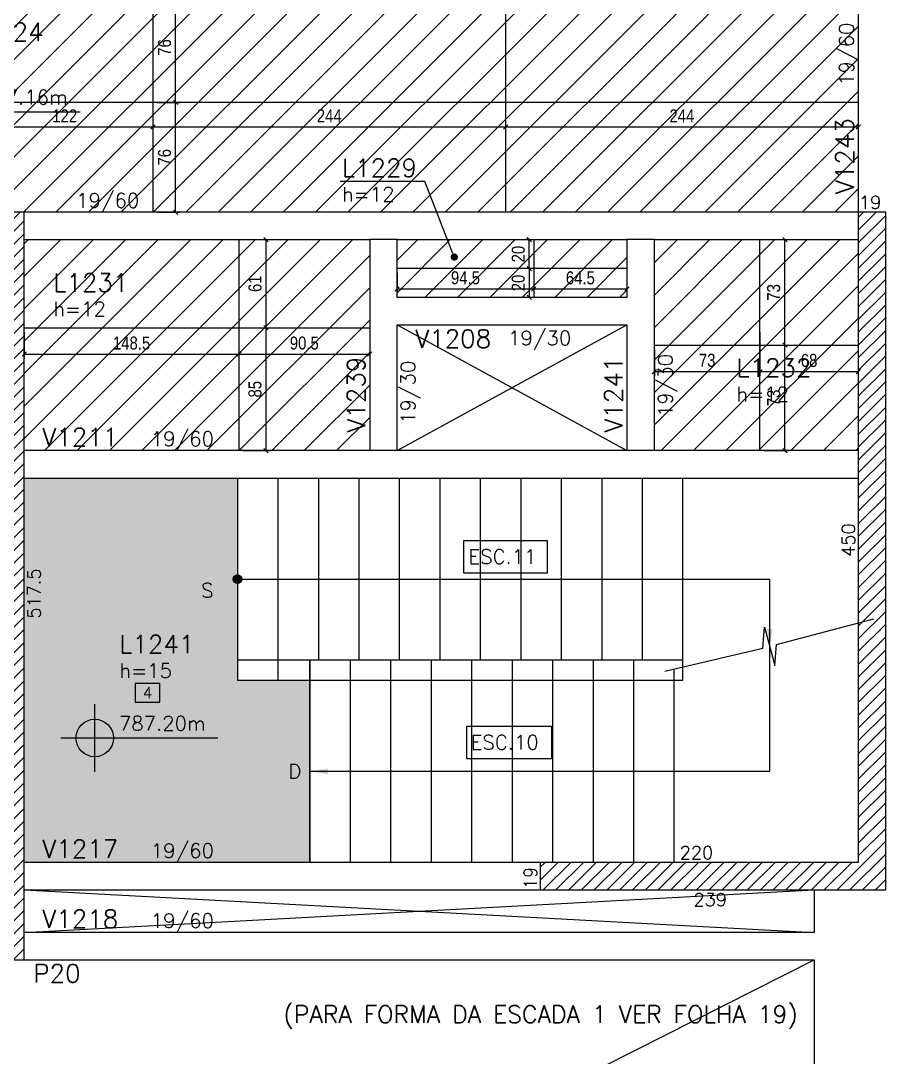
# Model space of a CAD drawing. Extents: x 1860 to 8661, y -614 to 3008.
# Drawn here: x 3990 to 4585, y 425 to 1142 of the extents above; entities that cross this region are included whole.
import ezdxf
from ezdxf import colors
from ezdxf.entities.mleader import LeaderData, LeaderLine
from ezdxf.enums import TextEntityAlignment as Align
from ezdxf.math import Vec2, Vec3

# ---------------------------------------------------------------- set-up
doc = ezdxf.new("R2010")
doc.units = 0
for name, color, linetype in [('242', 12, 'Continuous'), ('COTA', 241, 'Continuous'), ('F-AUX', 2, 'Continuous'), ('F-AUX-RED', 1, 'Continuous'), ('F-COTAS-FUROS', 50, 'Continuous'), ('F-ESCADAS', 2, 'Continuous'), ('F-LAJES-DIM', 2, 'Continuous'), ('F-LAJES-NOME', 4, 'Continuous'), ('F-NÍVEL-PLANTA', 2, 'Continuous'), ('F-PILARES-DIM', 172, 'Continuous'), ('F-PILARES-HACH', 174, 'Continuous'), ('F-PILARES-NOME', 170, 'Continuous'), ('F-PILARES-S', 170, 'Continuous'), ('F-TEXTO', 6, 'Continuous'), ('F-TEXTO ESCADA', 2, 'Continuous'), ('F-TEXTO-YELLOW', 2, 'Continuous'), ('F-VIGAS', 3, 'Continuous'), ('F-VIGAS-DIM', 2, 'Continuous'), ('F-VIGAS-NOME', 4, 'Continuous'), ('F-VÃO', 1, 'Continuous'), ('Painéis', 200, 'Continuous')]:
    doc.layers.add(name, color=color, linetype=linetype)
doc.layers.add('F-DESNIVEL-3', color=7, linetype='Continuous', true_color=0xd5c7ff)
doc.layers.add('Hachura', color=251, linetype='Continuous', lineweight=9)
doc.styles.add('5385-ARQ-PB-BAS-PLA-TER-TORRE-A-106-TXT$0$R60-75', font='romans.shx', dxfattribs={"height": 0.1125})
doc.styles.add('COTA TECNICA-50', font='techl___.ttf', dxfattribs={"height": 9})
doc.styles.add('CP-TEXTO', font='romans.shx')
doc.styles.add('MCP', font='romans.shx')
doc.styles.add('ROMANS', font='romans.shx')
doc.styles.get("Standard").update_dxf_attribs({"font": 'arial.ttf'})
doc.dimstyles.new('COTA PAINEL-50', dxfattribs={"dimtxt": 9, "dimasz": 3, "dimexe": 3, "dimexo": 3, "dimgap": 3, "dimtad": 1, "dimdec": 1, "dimzin": 12, "dimdsep": 46, "dimtxsty": 'COTA TECNICA-50', "dimblk1": 'OBLIQUE', "dimblk2": 'OBLIQUE', "dimsah": 1, "dimcen": 0.9, "dimclrd": 4, "dimclre": 4, "dimclrt": 240, "dimadec": 1, "dimazin": 3, "dimtfac": 1, "dimtdec": 1, "dimtmove": 0, "dimatfit": 3, "dimfxl": 1, "dimtolj": 1, "dimtzin": 12, "dimarcsym": 0})
pattern_1 = [(45, (3973.15, 515.9404), (-4.419417, 4.419417), [])]
pattern_2 = [(45, (-178.398, -39.917), (-11.22532, 11.22532), [])]

# ---------------------------------------------------------------- blocks, each defined once
blk = doc.blocks.new('*U25')
at = {"layer": 'F-LAJES-DIM', "color": 1}
blk.add_lwpolyline([(0, 0), (21.39, 0), (21.39, 16), (0, 16)], close=True, dxfattribs=at)
at = {"layer": 'F-LAJES-DIM', "style": 'MCP'}
blk.add_attdef('DIM', text='', height=10, dxfattribs=at).set_placement((10.7, 8), align=Align.MIDDLE_CENTER)
blk = doc.blocks.new('Nível - Planta')
at = {"layer": 'F-NÍVEL-PLANTA'}
h = blk.add_hatch(color=71, dxfattribs=at)
h.paths.add_polyline_path([(0, 0), (0, 0.26, 0.414214), (-0.26, 0)])
h.paths.add_polyline_path([(0.26, 0), (0, 0), (0, -0.26, 0.414214)])
for p, q in [((0, -0.469), (0, 0.469)), ((-0.469, 0), (1.704, 0))]:
    blk.add_line(p, q, dxfattribs=at)
blk.add_circle((0, 0), 0.26, dxfattribs=at)
at = {"layer": 'F-TEXTO', "color": 3, "style": 'MCP'}
blk.add_attdef('NÍVEL', (0.333, 0.102), '', height=0.2, dxfattribs=at)
blk = doc.blocks.new('A$C48292965')
at = {"layer": 'F-DESNIVEL-3'}
h = blk.add_hatch(color=256, dxfattribs=at)
h.dxf.hatch_style = 1
h.paths.add_polyline_path([(-379.5, 126), (-429.5, 126), (-429.5, 266), (-577, 266), (-577, 0), (-379.5, 0)])
at = {"layer": 'F-LAJES-DIM', "linetype": 'Continuous', "xscale": 0.8, "yscale": 0.8, "zscale": 0.8}
blk.add_blockref('*U25', (-500.24, 110.97), dxfattribs=at).add_auto_attribs({'DIM': '4'})
at = {"layer": 'F-NÍVEL-PLANTA', "linetype": 'Continuous', "xscale": 50, "yscale": 50, "zscale": 50}
blk.add_blockref('Nível - Planta', (-528.24, 86.11), dxfattribs=at).add_auto_attribs({'NÍVEL': '787.20m'})
blk = doc.blocks.new('_Dot')
at = {"color": 0, "linetype": 'ByBlock', "lineweight": -2}
blk.add_line((-0.5, 0), (-1, 0), dxfattribs=at)
at = {"color": 0, "linetype": 'ByBlock', "const_width": 0.5}
blk.add_lwpolyline([(-0.25, 0, 1), (0.25, 0, 1)], format="xyb", close=True, dxfattribs=at)
blk = doc.blocks.new('A$C4F090159')
at = {"layer": 'F-AUX'}
h = blk.add_hatch(color=1, dxfattribs=at)
edge = h.paths.add_edge_path()
edge.add_arc((-429.5, 196), 3, 0, 360)
at = {"layer": 'F-AUX', "color": 1}
for points in [[(-429.5, 196), (-61.28, 196), (-61.28, 63), (-379, 63)], [(-133.85, 132.44), (-66.11, 148.22), (-64.78, 162.78), (-57.77, 136.22), (-56.44, 150.78), (10.81, 168.54)]]:
    blk.add_lwpolyline(points, dxfattribs=at)
blk.add_circle((-429.5, 196), 3, dxfattribs=at)
for points in [[(-59.28, 161.5), (-61.28, 149.5), (-63.28, 161.5)], [(-367, 65), (-379, 63), (-367, 61)]]:
    blk.add_solid(points, dxfattribs=at)
at = {"layer": 'F-DESNIVEL-3'}
blk.add_lwpolyline([(-379.5, 0), (-379.5, 140)], dxfattribs=at)
at = {"layer": 'F-ESCADAS'}
for p, q in [((-429.5, 266), (-429.5, 126)), ((-401.5, 266), (-401.5, 126)), ((-373.5, 266), (-373.5, 140)), ((-345.5, 266), (-345.5, 140)), ((-317.5, 266), (-317.5, 140)), ((-289.5, 266), (-289.5, 140)), ((-261.5, 266), (-261.5, 140)), ((-233.5, 266), (-233.5, 140)), ((-205.5, 266), (-205.5, 140)), ((-177.5, 266), (-177.5, 140)), ((-149.5, 266), (-149.5, 140)), ((-121.5, 266), (-121.5, 126)), ((-121.5, 140), (-429.5, 140)), ((-295.5, 140), (-295.5, 0)), ((-267.5, 140), (-267.5, 0)), ((-239.5, 140), (-239.5, 0)), ((-211.5, 140), (-211.5, 0)), ((-183.5, 140), (-183.5, 0)), ((-155.5, 140), (-155.5, 0)), ((-127.5, 133.92), (-127.5, 0)), ((-121.5, 126), (-429.5, 126))]:
    blk.add_line(p, q, dxfattribs=at)
for points in [[(-379.5, 140), (-379.5, 0)], [(-351.5, 140), (-351.5, 0)], [(-323.5, 140), (-323.5, 0)]]:
    blk.add_lwpolyline(points, dxfattribs=at)
at = {"layer": 'F-TEXTO ESCADA', "color": 1}
for points in [[(-215.21, 222.8), (-215.21, 200.22), (-272.78, 200.22), (-272.78, 222.8)], [(-212.22, 94.3), (-212.22, 71.72), (-270.74, 71.72), (-270.74, 94.3)]]:
    blk.add_lwpolyline(points, close=True, dxfattribs=at)
at = {"layer": 'F-TEXTO ESCADA', "style": 'ROMANS'}
for s, p in [('ESC.11', (-269.7, 206.66)), ('ESC.10', (-268.15, 78.16))]:
    blk.add_text(s, height=10, dxfattribs=at).set_placement(p)
at = {"layer": 'F-TEXTO-YELLOW', "char_height": 10, "width": 122.7592, "attachment_point": 9, "style": '5385-ARQ-PB-BAS-PLA-TER-TORRE-A-106-TXT$0$R60-75'}
for s, insert in [('S', (-446.06, 183.27)), ('D', (-385.35, 58.08))]:
    blk.add_mtext(s, dxfattribs=dict(at, insert=insert))
blk = doc.blocks.new('_Oblique')
at = {"color": 0, "linetype": 'ByBlock', "lineweight": -2}
blk.add_line((-0.5, -0.5), (0.5, 0.5), dxfattribs=at)
blk = doc.blocks.new('*D102')
at = {"layer": 'COTA', "color": 4, "lineweight": -2, "transparency": 16777216}
for p, q in [((4084.15, 1085.44), (4099.81, 1085.44)), ((4096.81, 1009.44), (4096.81, 1085.44)), ((4084.15, 1009.44), (4099.81, 1009.44))]:
    blk.add_line(p, q, dxfattribs=at)
at = {"layer": 'Defpoints', "color": 0, "transparency": 16777216}
for p in [(4081.15, 1085.44), (4096.81, 1085.44), (4081.15, 1009.44)]:
    blk.add_point(p, dxfattribs=at)
at = {"layer": 'COTA', "color": 4, "lineweight": -2, "transparency": 16777216, "xscale": 3, "yscale": 3, "zscale": 3}
for p, rotation in [((4096.81, 1085.44), 90), ((4096.81, 1009.44), 270)]:
    blk.add_blockref('_Oblique', p, dxfattribs=dict(at, rotation=rotation))
at = {"layer": 'COTA', "color": 240, "transparency": 16777216, "insert": (4089.22, 1047.44), "char_height": 9, "attachment_point": 5, "rotation": 90, "style": 'COTA TECNICA-50'}
blk.add_mtext('\\A1;76', dxfattribs=at)
blk = doc.blocks.new('*D103')
at = {"layer": 'COTA', "color": 4, "lineweight": -2, "transparency": 16777216}
for p, q in [((4084.15, 1161.44), (4099.81, 1161.44)), ((4096.81, 1085.44), (4096.81, 1161.44)), ((4084.15, 1085.44), (4099.81, 1085.44))]:
    blk.add_line(p, q, dxfattribs=at)
at = {"layer": 'Defpoints', "color": 0, "transparency": 16777216}
for p in [(4081.15, 1161.44), (4096.81, 1161.44), (4081.15, 1085.44)]:
    blk.add_point(p, dxfattribs=at)
at = {"layer": 'COTA', "color": 4, "lineweight": -2, "transparency": 16777216, "xscale": 3, "yscale": 3, "zscale": 3}
for p, rotation in [((4096.81, 1161.44), 90), ((4096.81, 1085.44), 270)]:
    blk.add_blockref('_Oblique', p, dxfattribs=dict(at, rotation=rotation))
at = {"layer": 'COTA', "color": 240, "transparency": 16777216, "insert": (4089.22, 1123.44), "char_height": 9, "attachment_point": 5, "rotation": 90, "style": 'COTA TECNICA-50'}
blk.add_mtext('\\A1;76', dxfattribs=at)
blk = doc.blocks.new('*D107')
at = {"layer": 'COTA', "color": 4, "lineweight": -2, "transparency": 16777216}
blk.add_line((3959.15, 1068.52), (4081.15, 1068.52), dxfattribs=at)
at = {"layer": 'Defpoints', "color": 0, "transparency": 16777216}
for p in [(3959.15, 1068.52), (4081.15, 1068.52), (4081.15, 1068.52)]:
    blk.add_point(p, dxfattribs=at)
at = {"layer": 'COTA', "color": 4, "lineweight": -2, "transparency": 16777216, "xscale": 3, "yscale": 3, "zscale": 3, "rotation": 180}
blk.add_blockref('_Oblique', (3959.15, 1068.52), dxfattribs=at)
at = {"layer": 'COTA', "color": 4, "lineweight": -2, "transparency": 16777216, "xscale": 3, "yscale": 3, "zscale": 3}
blk.add_blockref('_Oblique', (4081.15, 1068.52), dxfattribs=at)
at = {"layer": 'COTA', "color": 240, "transparency": 16777216, "insert": (4020.15, 1076.07), "char_height": 9, "attachment_point": 5, "style": 'COTA TECNICA-50'}
blk.add_mtext('\\A1;122', dxfattribs=at)
blk = doc.blocks.new('*D108')
at = {"layer": 'COTA', "color": 4, "lineweight": -2, "transparency": 16777216}
blk.add_line((4081.15, 1068.52), (4325.15, 1068.52), dxfattribs=at)
at = {"layer": 'Defpoints', "color": 0, "transparency": 16777216}
for p in [(4081.15, 1068.52), (4325.15, 1068.52), (4325.15, 1068.52)]:
    blk.add_point(p, dxfattribs=at)
at = {"layer": 'COTA', "color": 4, "lineweight": -2, "transparency": 16777216, "xscale": 3, "yscale": 3, "zscale": 3, "rotation": 180}
blk.add_blockref('_Oblique', (4081.15, 1068.52), dxfattribs=at)
at = {"layer": 'COTA', "color": 4, "lineweight": -2, "transparency": 16777216, "xscale": 3, "yscale": 3, "zscale": 3}
blk.add_blockref('_Oblique', (4325.15, 1068.52), dxfattribs=at)
at = {"layer": 'COTA', "color": 240, "transparency": 16777216, "insert": (4203.15, 1076.09), "char_height": 9, "attachment_point": 5, "style": 'COTA TECNICA-50'}
blk.add_mtext('\\A1;244', dxfattribs=at)
blk = doc.blocks.new('*D109')
at = {"layer": 'COTA', "color": 4, "lineweight": -2, "transparency": 16777216}
blk.add_line((4325.15, 1068.52), (4569.15, 1068.52), dxfattribs=at)
at = {"layer": 'Defpoints', "color": 0, "transparency": 16777216}
for p in [(4325.15, 1068.52), (4569.15, 1068.52), (4569.15, 1068.52)]:
    blk.add_point(p, dxfattribs=at)
at = {"layer": 'COTA', "color": 4, "lineweight": -2, "transparency": 16777216, "xscale": 3, "yscale": 3, "zscale": 3, "rotation": 180}
blk.add_blockref('_Oblique', (4325.15, 1068.52), dxfattribs=at)
at = {"layer": 'COTA', "color": 4, "lineweight": -2, "transparency": 16777216, "xscale": 3, "yscale": 3, "zscale": 3}
blk.add_blockref('_Oblique', (4569.15, 1068.52), dxfattribs=at)
at = {"layer": 'COTA', "color": 240, "transparency": 16777216, "insert": (4447.15, 1076.09), "char_height": 9, "attachment_point": 5, "style": 'COTA TECNICA-50'}
blk.add_mtext('\\A1;244', dxfattribs=at)
blk = doc.blocks.new('*D110')
at = {"layer": 'COTA', "color": 4, "lineweight": -2, "transparency": 16777216}
for p, q in [((3992.15, 926.44), (3992.15, 908.19)), ((4140.65, 926.44), (4140.65, 908.19)), ((3992.15, 911.19), (4140.65, 911.19))]:
    blk.add_line(p, q, dxfattribs=at)
at = {"layer": 'Defpoints', "color": 0, "transparency": 16777216}
for p in [(3992.15, 929.44), (4140.65, 929.44), (4140.65, 911.19)]:
    blk.add_point(p, dxfattribs=at)
at = {"layer": 'COTA', "color": 4, "lineweight": -2, "transparency": 16777216, "xscale": 3, "yscale": 3, "zscale": 3, "rotation": 180}
blk.add_blockref('_Oblique', (3992.15, 911.19), dxfattribs=at)
at = {"layer": 'COTA', "color": 4, "lineweight": -2, "transparency": 16777216, "xscale": 3, "yscale": 3, "zscale": 3}
blk.add_blockref('_Oblique', (4140.65, 911.19), dxfattribs=at)
at = {"layer": 'COTA', "color": 240, "transparency": 16777216, "insert": (4066.4, 918.81), "char_height": 9, "attachment_point": 5, "style": 'COTA TECNICA-50'}
blk.add_mtext('\\A1;148.5', dxfattribs=at)
blk = doc.blocks.new('*D111')
at = {"layer": 'COTA', "color": 4, "lineweight": -2, "transparency": 16777216}
for p, q in [((4140.65, 926.44), (4140.65, 908.19)), ((4231.15, 926.44), (4231.15, 908.19)), ((4140.65, 911.19), (4231.15, 911.19))]:
    blk.add_line(p, q, dxfattribs=at)
at = {"layer": 'Defpoints', "color": 0, "transparency": 16777216}
for p in [(4140.65, 929.44), (4231.15, 929.44), (4231.15, 911.19)]:
    blk.add_point(p, dxfattribs=at)
at = {"layer": 'COTA', "color": 4, "lineweight": -2, "transparency": 16777216, "xscale": 3, "yscale": 3, "zscale": 3, "rotation": 180}
blk.add_blockref('_Oblique', (4140.65, 911.19), dxfattribs=at)
at = {"layer": 'COTA', "color": 4, "lineweight": -2, "transparency": 16777216, "xscale": 3, "yscale": 3, "zscale": 3}
blk.add_blockref('_Oblique', (4231.15, 911.19), dxfattribs=at)
at = {"layer": 'COTA', "color": 240, "transparency": 16777216, "insert": (4185.9, 918.81), "char_height": 9, "attachment_point": 5, "style": 'COTA TECNICA-50'}
blk.add_mtext('\\A1;90.5', dxfattribs=at)
blk = doc.blocks.new('*D112')
at = {"layer": 'COTA', "color": 4, "lineweight": -2, "transparency": 16777216}
for p, q in [((4143.65, 929.44), (4162.42, 929.44)), ((4159.42, 844.44), (4159.42, 929.44)), ((4143.65, 844.44), (4162.42, 844.44))]:
    blk.add_line(p, q, dxfattribs=at)
at = {"layer": 'Defpoints', "color": 0, "transparency": 16777216}
for p in [(4140.65, 929.44), (4159.42, 929.44), (4140.65, 844.44)]:
    blk.add_point(p, dxfattribs=at)
at = {"layer": 'COTA', "color": 4, "lineweight": -2, "transparency": 16777216, "xscale": 3, "yscale": 3, "zscale": 3}
for p, rotation in [((4159.42, 929.44), 90), ((4159.42, 844.44), 270)]:
    blk.add_blockref('_Oblique', p, dxfattribs=dict(at, rotation=rotation))
at = {"layer": 'COTA', "color": 240, "transparency": 16777216, "insert": (4151.8, 886.94), "char_height": 9, "attachment_point": 5, "rotation": 90, "style": 'COTA TECNICA-50'}
blk.add_mtext('\\A1;85', dxfattribs=at)
blk = doc.blocks.new('*D113')
at = {"layer": 'COTA', "color": 4, "lineweight": -2, "transparency": 16777216}
for p, q in [((4143.65, 990.44), (4162.42, 990.44)), ((4159.42, 929.44), (4159.42, 990.44)), ((4126.36, 929.44), (4162.42, 929.44))]:
    blk.add_line(p, q, dxfattribs=at)
at = {"layer": 'Defpoints', "color": 0, "transparency": 16777216}
for p in [(4140.65, 990.44), (4159.42, 990.44), (4123.36, 929.44)]:
    blk.add_point(p, dxfattribs=at)
at = {"layer": 'COTA', "color": 4, "lineweight": -2, "transparency": 16777216, "xscale": 3, "yscale": 3, "zscale": 3}
for p, rotation in [((4159.42, 990.44), 90), ((4159.42, 929.44), 270)]:
    blk.add_blockref('_Oblique', p, dxfattribs=dict(at, rotation=rotation))
at = {"layer": 'COTA', "color": 240, "transparency": 16777216, "insert": (4151.82, 959.94), "char_height": 9, "attachment_point": 5, "rotation": 90, "style": 'COTA TECNICA-50'}
blk.add_mtext('\\A1;61', dxfattribs=at)
blk = doc.blocks.new('*D114')
at = {"layer": 'COTA', "color": 4, "lineweight": -2, "transparency": 16777216}
for p, q in [((4250.15, 967.44), (4250.15, 953.35)), ((4344.65, 967.44), (4344.65, 953.35)), ((4250.15, 956.35), (4344.65, 956.35))]:
    blk.add_line(p, q, dxfattribs=at)
at = {"layer": 'Defpoints', "color": 0, "transparency": 16777216}
for p in [(4250.15, 970.44), (4344.65, 970.44), (4344.65, 956.35)]:
    blk.add_point(p, dxfattribs=at)
at = {"layer": 'COTA', "color": 4, "lineweight": -2, "transparency": 16777216, "xscale": 3, "yscale": 3, "zscale": 3, "rotation": 180}
blk.add_blockref('_Oblique', (4250.15, 956.35), dxfattribs=at)
at = {"layer": 'COTA', "color": 4, "lineweight": -2, "transparency": 16777216, "xscale": 3, "yscale": 3, "zscale": 3}
blk.add_blockref('_Oblique', (4344.65, 956.35), dxfattribs=at)
at = {"layer": 'COTA', "color": 240, "transparency": 16777216, "insert": (4297.4, 963.97), "char_height": 9, "attachment_point": 5, "style": 'COTA TECNICA-50'}
blk.add_mtext('\\A1;94.5', dxfattribs=at)
blk = doc.blocks.new('*D115')
at = {"layer": 'COTA', "color": 4, "lineweight": -2, "transparency": 16777216}
for p, q in [((4344.65, 967.44), (4344.65, 953.35)), ((4409.15, 967.44), (4409.15, 953.35)), ((4344.65, 956.35), (4409.15, 956.35))]:
    blk.add_line(p, q, dxfattribs=at)
at = {"layer": 'Defpoints', "color": 0, "transparency": 16777216}
for p in [(4344.65, 970.44), (4409.15, 970.44), (4409.15, 956.35)]:
    blk.add_point(p, dxfattribs=at)
at = {"layer": 'COTA', "color": 4, "lineweight": -2, "transparency": 16777216, "xscale": 3, "yscale": 3, "zscale": 3, "rotation": 180}
blk.add_blockref('_Oblique', (4344.65, 956.35), dxfattribs=at)
at = {"layer": 'COTA', "color": 4, "lineweight": -2, "transparency": 16777216, "xscale": 3, "yscale": 3, "zscale": 3}
blk.add_blockref('_Oblique', (4409.15, 956.35), dxfattribs=at)
at = {"layer": 'COTA', "color": 240, "transparency": 16777216, "insert": (4376.9, 963.95), "char_height": 9, "attachment_point": 5, "style": 'COTA TECNICA-50'}
blk.add_mtext('\\A1;64.5', dxfattribs=at)
blk = doc.blocks.new('*D116')
at = {"layer": 'COTA', "color": 4, "lineweight": -2, "transparency": 16777216}
for p, q in [((4341.65, 970.44), (4338.54, 970.44)), ((4341.54, 970.44), (4341.54, 950.44)), ((4341.65, 950.44), (4338.54, 950.44))]:
    blk.add_line(p, q, dxfattribs=at)
at = {"layer": 'Defpoints', "color": 0, "transparency": 16777216}
for p in [(4344.65, 970.44), (4341.54, 950.44), (4344.65, 950.44)]:
    blk.add_point(p, dxfattribs=at)
at = {"layer": 'COTA', "color": 4, "lineweight": -2, "transparency": 16777216, "xscale": 3, "yscale": 3, "zscale": 3}
for p, rotation in [((4341.54, 970.44), 90), ((4341.54, 950.44), 270)]:
    blk.add_blockref('_Oblique', p, dxfattribs=dict(at, rotation=rotation))
at = {"layer": 'COTA', "color": 240, "transparency": 16777216, "insert": (4333.95, 960.44), "char_height": 9, "attachment_point": 5, "rotation": 90, "style": 'COTA TECNICA-50'}
blk.add_mtext('\\A1;20', dxfattribs=at)
blk = doc.blocks.new('*D117')
at = {"layer": 'COTA', "color": 4, "lineweight": -2, "transparency": 16777216}
for p, q in [((4341.65, 990.44), (4338.54, 990.44)), ((4341.54, 970.44), (4341.54, 990.44)), ((4341.65, 970.44), (4338.54, 970.44))]:
    blk.add_line(p, q, dxfattribs=at)
at = {"layer": 'Defpoints', "color": 0, "transparency": 16777216}
for p in [(4341.54, 990.44), (4344.65, 990.44), (4344.65, 970.44)]:
    blk.add_point(p, dxfattribs=at)
at = {"layer": 'COTA', "color": 4, "lineweight": -2, "transparency": 16777216, "xscale": 3, "yscale": 3, "zscale": 3}
for p, rotation in [((4341.54, 990.44), 90), ((4341.54, 970.44), 270)]:
    blk.add_blockref('_Oblique', p, dxfattribs=dict(at, rotation=rotation))
at = {"layer": 'COTA', "color": 240, "transparency": 16777216, "insert": (4333.95, 980.44), "char_height": 9, "attachment_point": 5, "rotation": 90, "style": 'COTA TECNICA-50'}
blk.add_mtext('\\A1;20', dxfattribs=at)
blk = doc.blocks.new('*D118')
at = {"layer": 'COTA', "color": 4, "lineweight": -2, "transparency": 16777216}
for p, q in [((4428.15, 914.44), (4428.15, 896.19)), ((4501.15, 914.44), (4501.15, 896.19)), ((4428.15, 899.19), (4501.15, 899.19))]:
    blk.add_line(p, q, dxfattribs=at)
at = {"layer": 'Defpoints', "color": 0, "transparency": 16777216}
for p in [(4428.15, 917.44), (4501.15, 917.44), (4501.15, 899.19)]:
    blk.add_point(p, dxfattribs=at)
at = {"layer": 'COTA', "color": 4, "lineweight": -2, "transparency": 16777216, "xscale": 3, "yscale": 3, "zscale": 3, "rotation": 180}
blk.add_blockref('_Oblique', (4428.15, 899.19), dxfattribs=at)
at = {"layer": 'COTA', "color": 4, "lineweight": -2, "transparency": 16777216, "xscale": 3, "yscale": 3, "zscale": 3}
blk.add_blockref('_Oblique', (4501.15, 899.19), dxfattribs=at)
at = {"layer": 'COTA', "color": 240, "transparency": 16777216, "insert": (4464.65, 906.88), "char_height": 9, "attachment_point": 5, "style": 'COTA TECNICA-50'}
blk.add_mtext('\\A1;73', dxfattribs=at)
blk = doc.blocks.new('*D119')
at = {"layer": 'COTA', "color": 4, "lineweight": -2, "transparency": 16777216}
for p, q in [((4501.15, 926.44), (4501.15, 896.19)), ((4569.15, 914.44), (4569.15, 896.19)), ((4501.15, 899.19), (4569.15, 899.19))]:
    blk.add_line(p, q, dxfattribs=at)
at = {"layer": 'Defpoints', "color": 0, "transparency": 16777216}
for p in [(4501.15, 929.44), (4569.15, 917.44), (4569.15, 899.19)]:
    blk.add_point(p, dxfattribs=at)
at = {"layer": 'COTA', "color": 4, "lineweight": -2, "transparency": 16777216, "xscale": 3, "yscale": 3, "zscale": 3, "rotation": 180}
blk.add_blockref('_Oblique', (4501.15, 899.19), dxfattribs=at)
at = {"layer": 'COTA', "color": 4, "lineweight": -2, "transparency": 16777216, "xscale": 3, "yscale": 3, "zscale": 3}
blk.add_blockref('_Oblique', (4569.15, 899.19), dxfattribs=at)
at = {"layer": 'COTA', "color": 240, "transparency": 16777216, "insert": (4535.15, 906.8), "char_height": 9, "attachment_point": 5, "style": 'COTA TECNICA-50'}
blk.add_mtext('\\A1;68', dxfattribs=at)
blk = doc.blocks.new('*D120')
at = {"layer": 'COTA', "color": 4, "lineweight": -2, "transparency": 16777216}
for p, q in [((4504.15, 917.44), (4521.38, 917.44)), ((4518.38, 844.44), (4518.38, 917.44)), ((4504.15, 844.44), (4521.38, 844.44))]:
    blk.add_line(p, q, dxfattribs=at)
at = {"layer": 'Defpoints', "color": 0, "transparency": 16777216}
for p in [(4501.15, 917.44), (4518.38, 917.44), (4501.15, 844.44)]:
    blk.add_point(p, dxfattribs=at)
at = {"layer": 'COTA', "color": 4, "lineweight": -2, "transparency": 16777216, "xscale": 3, "yscale": 3, "zscale": 3}
for p, rotation in [((4518.38, 917.44), 90), ((4518.38, 844.44), 270)]:
    blk.add_blockref('_Oblique', p, dxfattribs=dict(at, rotation=rotation))
at = {"layer": 'COTA', "color": 240, "transparency": 16777216, "insert": (4510.69, 880.94), "char_height": 9, "attachment_point": 5, "rotation": 90, "style": 'COTA TECNICA-50'}
blk.add_mtext('\\A1;73', dxfattribs=at)
blk = doc.blocks.new('*D121')
at = {"layer": 'COTA', "color": 4, "lineweight": -2, "transparency": 16777216}
for p, q in [((4504.15, 990.44), (4521.38, 990.44)), ((4518.38, 917.44), (4518.38, 990.44)), ((4504.15, 917.44), (4521.38, 917.44))]:
    blk.add_line(p, q, dxfattribs=at)
at = {"layer": 'Defpoints', "color": 0, "transparency": 16777216}
for p in [(4501.15, 990.44), (4518.38, 990.44), (4501.15, 917.44)]:
    blk.add_point(p, dxfattribs=at)
at = {"layer": 'COTA', "color": 4, "lineweight": -2, "transparency": 16777216, "xscale": 3, "yscale": 3, "zscale": 3}
for p, rotation in [((4518.38, 990.44), 90), ((4518.38, 917.44), 270)]:
    blk.add_blockref('_Oblique', p, dxfattribs=dict(at, rotation=rotation))
at = {"layer": 'COTA', "color": 240, "transparency": 16777216, "insert": (4510.69, 953.94), "char_height": 9, "attachment_point": 5, "rotation": 90, "style": 'COTA TECNICA-50'}
blk.add_mtext('\\A1;73', dxfattribs=at)

msp = doc.modelspace()

# ---------------------------------------------------------------- hatches: boundary and pattern name
at = {"layer": 'F-PILARES-HACH', "linetype": 'Continuous'}
h = msp.add_hatch(dxfattribs=at)
h.set_pattern_fill('ANSI31', color=256, scale=50, style=0)
h.set_pattern_definition(pattern_1)
h.paths.add_polyline_path([(3992.15, 491.94), (3992.15, 1009.44), (3973.15, 1009.44), (3973.15, 515.94), (3754.15, 515.94), (3754.15, 491.94)], flags=16)
h = msp.add_hatch(dxfattribs=at)
h.set_pattern_fill('ANSI31', color=256, scale=50, style=0)
h.set_pattern_definition(pattern_1)
h.paths.add_polyline_path([(4588.15, 540.44), (4588.15, 1009.44), (4569.15, 1009.44), (4569.15, 559.44), (4349.15, 559.44), (4349.15, 540.44)], flags=16)
at = {"layer": 'Hachura', "linetype": 'ByBlock'}
h = msp.add_hatch(dxfattribs=at)
h.set_pattern_fill('ANSI31', color=256, scale=5)
h.set_pattern_definition(pattern_2)
h.paths.add_polyline_path([(3529.15, 1161.44), (3436.15, 1161.44), (3433.15, 1161.44), (3433.15, 1085.44), (3529.15, 1085.44)])
h.paths.add_polyline_path([(3529.15, 1085.44), (3433.15, 1085.44), (3433.15, 1009.44), (3529.15, 1009.44)])
h.paths.add_polyline_path([(3529.15, 1085.44), (3529.15, 1009.44), (3754.15, 1009.44), (3773.15, 1009.44), (3773.15, 1085.44)])
h.paths.add_polyline_path([(3773.15, 1085.44), (3773.15, 1161.44), (3754.15, 1161.44), (3529.15, 1161.44), (3529.15, 1085.44)])
h.paths.add_polyline_path([(3959.15, 1085.44), (3959.15, 1161.44), (3939.15, 1161.44), (3773.15, 1161.44), (3773.15, 1085.44)])
h.paths.add_polyline_path([(3959.15, 1009.44), (3959.15, 1085.44), (3773.15, 1085.44), (3773.15, 1009.44)])
h.paths.add_polyline_path([(4081.15, 1009.44), (4081.15, 1085.44), (3959.15, 1085.44), (3959.15, 1009.44), (3973.15, 1009.44), (3992.15, 1009.44)])
h.paths.add_polyline_path([(4081.15, 1085.44), (4081.15, 1161.44), (3959.15, 1161.44), (3959.15, 1085.44)])
h.paths.add_polyline_path([(4081.15, 1085.44), (4081.15, 1009.44), (4240.65, 1009.44), (4325.15, 1009.44), (4325.15, 1085.44)])
h.paths.add_polyline_path([(4325.15, 1085.44), (4325.15, 1161.44), (4177.15, 1161.44), (4081.15, 1161.44), (4081.15, 1085.44)])
h.paths.add_polyline_path([(4325.15, 1161.44), (4325.15, 1085.44), (4569.15, 1085.44), (4569.15, 1161.44)])
h.paths.add_polyline_path([(4325.15, 1085.44), (4325.15, 1009.44), (4418.65, 1009.44), (4569.15, 1009.44), (4569.15, 1085.44)])
h = msp.add_hatch(dxfattribs=at)
h.set_pattern_fill('ANSI31', color=256, scale=5)
h.set_pattern_definition(pattern_2)
h.paths.add_polyline_path([(3992.15, 990.44), (3992.15, 929.44), (4140.65, 929.44), (4140.65, 990.44)])
h.paths.add_polyline_path([(4140.65, 990.44), (4140.65, 929.44), (4231.15, 929.44), (4231.15, 940.94), (4231.15, 990.44)])
h.paths.add_polyline_path([(4140.65, 929.44), (4140.65, 844.44), (4231.15, 844.44), (4231.15, 929.44)])
h.paths.add_polyline_path([(3992.15, 929.44), (3992.15, 844.44), (4140.65, 844.44), (4140.65, 929.44)])
h.paths.add_polyline_path([(4250.15, 990.44), (4250.15, 970.44), (4344.65, 970.44), (4344.65, 990.44)])
h.paths.add_polyline_path([(4344.65, 990.44), (4344.65, 970.44), (4409.15, 970.44), (4409.15, 990.44)])
h.paths.add_polyline_path([(4344.65, 970.44), (4344.65, 950.44), (4409.15, 950.44), (4409.15, 970.44)])
h.paths.add_polyline_path([(4250.15, 970.44), (4250.15, 950.44), (4344.65, 950.44), (4344.65, 970.44)])
h.paths.add_polyline_path([(4501.15, 917.44), (4501.15, 990.44), (4428.15, 990.44), (4428.15, 940.94), (4428.15, 917.44)])
h.paths.add_polyline_path([(4569.15, 917.44), (4569.15, 990.44), (4501.15, 990.44), (4501.15, 917.44)])
h.paths.add_polyline_path([(4569.15, 917.44), (4501.15, 917.44), (4501.15, 844.44), (4569.15, 844.44)])
h.paths.add_polyline_path([(4501.15, 917.44), (4428.15, 917.44), (4428.15, 844.44), (4501.15, 844.44)])

# ---------------------------------------------------------------- linework, layer by layer
at = {"layer": '242', "linetype": 'Continuous'}
msp.add_line((4578.65, 549.94), (4578.65, 549.94), dxfattribs=at)
at = {"layer": 'F-PILARES-S', "linetype": 'Continuous'}
for points in [[(3992.15, 491.94), (3992.15, 1009.44), (3973.15, 1009.44), (3973.15, 515.94), (3754.15, 515.94), (3754.15, 491.94), (3992.15, 491.94)], [(4588.15, 540.44), (4588.15, 1009.44), (4569.15, 1009.44), (4569.15, 559.44), (4349.15, 559.44), (4349.15, 540.44), (4588.15, 540.44)]]:
    msp.add_lwpolyline(points, dxfattribs=at)
at = {"layer": 'F-VIGAS'}
for points in [[(4569.15, 1161.44), (4569.15, 1009.44)], [(4240.65, 1009.44), (3992.15, 1009.44)], [(4418.65, 1009.44), (4240.65, 1009.44)], [(4569.15, 1009.44), (4418.65, 1009.44)], [(3992.15, 990.44), (4231.15, 990.44)], [(4231.15, 990.44), (4231.15, 940.94)], [(4250.15, 990.44), (4231.15, 990.44)], [(4250.15, 990.44), (4409.15, 990.44)], [(4250.15, 950.44), (4250.15, 990.44)], [(4409.15, 990.44), (4409.15, 950.44)], [(4428.15, 990.44), (4409.15, 990.44)], [(4428.15, 990.44), (4569.15, 990.44)], [(4428.15, 940.94), (4428.15, 990.44)], [(4409.15, 950.44), (4250.15, 950.44)], [(4231.15, 940.94), (4231.15, 844.44)], [(4428.15, 844.44), (4428.15, 940.94)], [(4250.15, 931.44), (4409.15, 931.44)], [(4250.15, 844.44), (4250.15, 931.44)], [(4409.15, 931.44), (4409.15, 844.44)], [(4231.15, 844.44), (3992.15, 844.44)], [(4250.15, 844.44), (4231.15, 844.44)], [(4409.15, 844.44), (4250.15, 844.44)], [(4428.15, 844.44), (4409.15, 844.44)], [(4569.15, 844.44), (4428.15, 844.44)], [(3992.15, 825.44), (4240.65, 825.44)], [(4240.65, 825.44), (4418.65, 825.44)], [(4418.65, 825.44), (4569.15, 825.44)], [(4349.15, 559.44), (3992.15, 559.44)], [(3992.15, 540.44), (4349.15, 540.44)], [(4538.65, 540.44), (4538.65, 510.94)], [(4538.65, 510.94), (3992.15, 510.94)], [(3992.15, 491.94), (4538.65, 491.94)], [(4538.65, 491.94), (4538.65, 344.94)]]:
    msp.add_lwpolyline(points, dxfattribs=at)
at = {"layer": 'F-VÃO'}
for p, q in [((4250.15, 844.44), (4409.15, 931.44)), ((4250.15, 931.44), (4409.15, 844.44)), ((3992.15, 510.94), (4538.65, 540.44)), ((3992.15, 540.44), (4538.65, 510.94)), ((3803.65, 120.94), (4538.65, 491.94))]:
    msp.add_line(p, q, dxfattribs=at)
at = {"layer": 'Painéis'}
for points in [[(4081.15, 1161.44), (4081.15, 1009.44)], [(4325.15, 1161.44), (4325.15, 1009.44)], [(4569.15, 1085.44), (3433.15, 1085.44)], [(4140.65, 990.44), (4140.65, 844.44)], [(4344.65, 990.44), (4344.65, 950.44)], [(4501.15, 844.44), (4501.15, 990.44)], [(4409.15, 970.44), (4250.15, 970.44)], [(3992.15, 929.44), (4231.15, 929.44)], [(4428.15, 917.44), (4569.15, 917.44)]]:
    msp.add_lwpolyline(points, dxfattribs=at)

# ---------------------------------------------------------------- block references
at = {"layer": 'F-COTAS-FUROS', "linetype": 'Continuous'}
for name in ['A$C48292965', 'A$C4F090159']:
    msp.add_blockref(name, (4569.15, 559.44), dxfattribs=at)
at = {"layer": 'F-NÍVEL-PLANTA', "linetype": 'Continuous', "xscale": 50, "yscale": 50, "zscale": 50}
msp.add_blockref('Nível - Planta', (3945.52, 1078.94), dxfattribs=at).add_auto_attribs({'NÍVEL': '787.16m'})

# ---------------------------------------------------------------- texts
at = {"layer": 'F-LAJES-DIM', "linetype": 'Continuous', "style": 'MCP'}
for s, p in [('h=12', (4211.92, 1016.81)), ('h=12', (4012.21, 937.42)), ('h=12', (4484.81, 878.52)), ('h=15', (4057.88, 687.15))]:
    msp.add_text(s, height=10, dxfattribs=at).set_placement(p)
at = {"layer": 'F-LAJES-NOME', "linetype": 'Continuous', "style": 'MCP'}
for s, p in [('L1224', (3953.61, 1127.9)), ('L1229', (4211.92, 1033.81)), ('L1231', (4012.21, 954.42)), ('L1232', (4484.81, 895.52)), ('L1241', (4057.88, 704.15))]:
    msp.add_text(s, height=12.5, dxfattribs=at).set_placement(p)
at = {"layer": 'F-PILARES-DIM', "linetype": 'Continuous', "style": 'MCP'}
for s, p in [('19', (4569.65, 1011.69)), ('220', (4445.65, 561.69)), ('239', (4455.15, 529.19))]:
    msp.add_text(s, height=9, dxfattribs=at).set_placement(p)
for s, p in [('450', (4566.9, 770.94)), ('517.5', (4003.4, 728.19)), ('19', (4346.9, 540.94))]:
    msp.add_text(s, height=9, rotation=90, dxfattribs=at).set_placement(p)
at = {"layer": 'F-PILARES-NOME', "linetype": 'Continuous', "style": 'MCP'}
msp.add_text('P20', height=12.5, dxfattribs=at).set_placement((3998.4, 476.32))
at = {"layer": 'F-TEXTO', "color": 3, "insert": (4033.12, 460.31), "char_height": 12, "width": 687.5204, "attachment_point": 1, "style": 'CP-TEXTO'}
msp.add_mtext('\\pi138.33165;(PARA FORMA DA ESCADA 1 VER FOLHA 19)', dxfattribs=at)
at = {"layer": 'F-VIGAS-DIM', "linetype": 'Continuous', "style": 'MCP'}
for s, p in [('19/60', (4566.02, 1096.94)), ('19/30', (4262.65, 862.94)), ('19/30', (4440.65, 867.69))]:
    msp.add_text(s, height=10, rotation=90, dxfattribs=at).set_placement(p)
for s, p in [('19/60', (4028.04, 1012.57)), ('19/30', (4326.88, 917.31)), ('19/60', (4079.65, 847.57)), ('19/60', (4079.65, 562.57)), ('19/60', (4079.65, 514.07))]:
    msp.add_text(s, height=10, dxfattribs=at).set_placement(p)
at = {"layer": 'F-VIGAS-NOME', "linetype": 'Continuous', "style": 'MCP'}
for s, p in [('V1243', (4566.02, 1021.94)), ('V1239', (4228.02, 856.94)), ('V1241', (4406.02, 856.94))]:
    msp.add_text(s, height=12.5, rotation=90, dxfattribs=at).set_placement(p)
for s, p in [('V1208', (4262.65, 915.63)), ('V1211', (4004.65, 847.57)), ('V1217', (4004.65, 562.57)), ('V1218', (4004.65, 514.07))]:
    msp.add_text(s, height=12.5, dxfattribs=at).set_placement(p)

# ---------------------------------------------------------------- dimensions: what is measured, and where the dimension line sits
at = {"layer": 'COTA'}
for base, p1, p2, picture, middle in [((4096.81, 1161.44), (4081.15, 1085.44), (4081.15, 1161.44), '*D103', (4089.22, 1123.44)), ((4159.42, 990.44), (4123.36, 929.44), (4140.65, 990.44), '*D113', (4151.82, 959.94)), ((4518.38, 990.44), (4501.15, 917.44), (4501.15, 990.44), '*D121', (4510.69, 953.94))]:
    dim = msp.add_linear_dim(base=base, p1=p1, p2=p2, angle=90, dimstyle='COTA PAINEL-50', override={"dimtmove": 1}, dxfattribs=at)
    dim.commit()
    dim.dimension.update_dxf_attribs({"geometry": picture, "text_midpoint": middle})
for base, p1, p2, picture, middle in [((4096.81, 1085.44), (4081.15, 1009.44), (4081.15, 1085.44), '*D102', (4089.22, 1047.44)), ((4341.54, 990.44), (4344.65, 970.44), (4344.65, 990.44), '*D117', (4333.95, 980.44)), ((4341.54, 950.44), (4344.65, 970.44), (4344.65, 950.44), '*D116', (4333.95, 960.44)), ((4159.42, 929.44), (4140.65, 844.44), (4140.65, 929.44), '*D112', (4151.8, 886.94)), ((4518.38, 917.44), (4501.15, 844.44), (4501.15, 917.44), '*D120', (4510.69, 880.94))]:
    dim = msp.add_linear_dim(base=base, p1=p1, p2=p2, angle=90, dimstyle='COTA PAINEL-50', dxfattribs=at)
    dim.commit()
    dim.dimension.update_dxf_attribs({"geometry": picture, "text_midpoint": middle})
for base, p1, p2, picture, middle in [((4081.15, 1068.52), (3959.15, 1068.52), (4081.15, 1068.52), '*D107', (4020.15, 1076.07)), ((4325.15, 1068.52), (4081.15, 1068.52), (4325.15, 1068.52), '*D108', (4203.15, 1076.09)), ((4569.15, 1068.52), (4325.15, 1068.52), (4569.15, 1068.52), '*D109', (4447.15, 1076.09)), ((4409.15, 956.35), (4344.65, 970.44), (4409.15, 970.44), '*D115', (4376.9, 963.95)), ((4231.15, 911.19), (4140.65, 929.44), (4231.15, 929.44), '*D111', (4185.9, 918.81)), ((4569.15, 899.19), (4501.15, 929.44), (4569.15, 917.44), '*D119', (4535.15, 906.8))]:
    dim = msp.add_linear_dim(base=base, p1=p1, p2=p2, dimstyle='COTA PAINEL-50', override={"dimtmove": 1}, dxfattribs=at)
    dim.commit()
    dim.dimension.update_dxf_attribs({"geometry": picture, "text_midpoint": middle})
for base, p1, p2, picture, middle in [((4344.65, 956.35), (4250.15, 970.44), (4344.65, 970.44), '*D114', (4297.4, 963.97)), ((4140.65, 911.19), (3992.15, 929.44), (4140.65, 929.44), '*D110', (4066.4, 918.81)), ((4501.15, 899.19), (4428.15, 917.44), (4501.15, 917.44), '*D118', (4464.65, 906.88))]:
    dim = msp.add_linear_dim(base=base, p1=p1, p2=p2, dimstyle='COTA PAINEL-50', dxfattribs=at)
    dim.commit()
    dim.dimension.update_dxf_attribs({"geometry": picture, "text_midpoint": middle})

# ---------------------------------------------------------------- leaders
at = {"layer": 'F-AUX-RED', "linetype": 'Continuous'}
ml = msp.add_multileader_mtext('Standard', dxfattribs=at)
ml.set_content('', color=256)
ml.set_leader_properties()
ml.set_arrow_properties(name='DOT')
ml.build(insert=Vec2(0, 0))
ml.multileader.update_dxf_attribs({"text_right_attachment_type": 6, "text_top_attachment_type": 0, "text_bottom_attachment_type": 0, "dogleg_length": 58.31, "arrow_head_size": 5})
ctx = ml.context
ctx.base_point, ctx.char_height, ctx.arrow_head_size, ctx.landing_gap_size, ctx.plane_origin = Vec3(4210.7, 1033.24), 5, 5, 0.09, Vec3(4289.67, 978.42)
ctx.right_attachment, ctx.text_align_type = 6, 2
notes = []
notes.append((ctx, [(0, (1, 1, 0), (4269.19, 1030.74), (-1, 0), 58.31, [(0, [(4289.67, 978.42)], 256, [])])]))
ctx.mtext.insert, ctx.mtext.alignment, ctx.mtext.flow_direction = Vec3(4210.79, 1035.74), 3, 5
for ctx, leaders in notes:
    for number, flags, end, landing, length, lines in leaders:
        leader = LeaderData()
        leader.index, (leader.has_last_leader_line, leader.has_dogleg_vector, leader.attachment_direction) = number, flags
        leader.last_leader_point, leader.dogleg_vector, leader.dogleg_length = Vec3(end), Vec3(landing), length
        for number, points, colour, breaks in lines:
            line = LeaderLine()
            line.index, line.vertices, line.color, line.breaks = number, Vec3.list(points), colors.encode_raw_color(colour), breaks
            leader.lines.append(line)
        ctx.leaders.append(leader)

doc.saveas('drawing.dxf')
